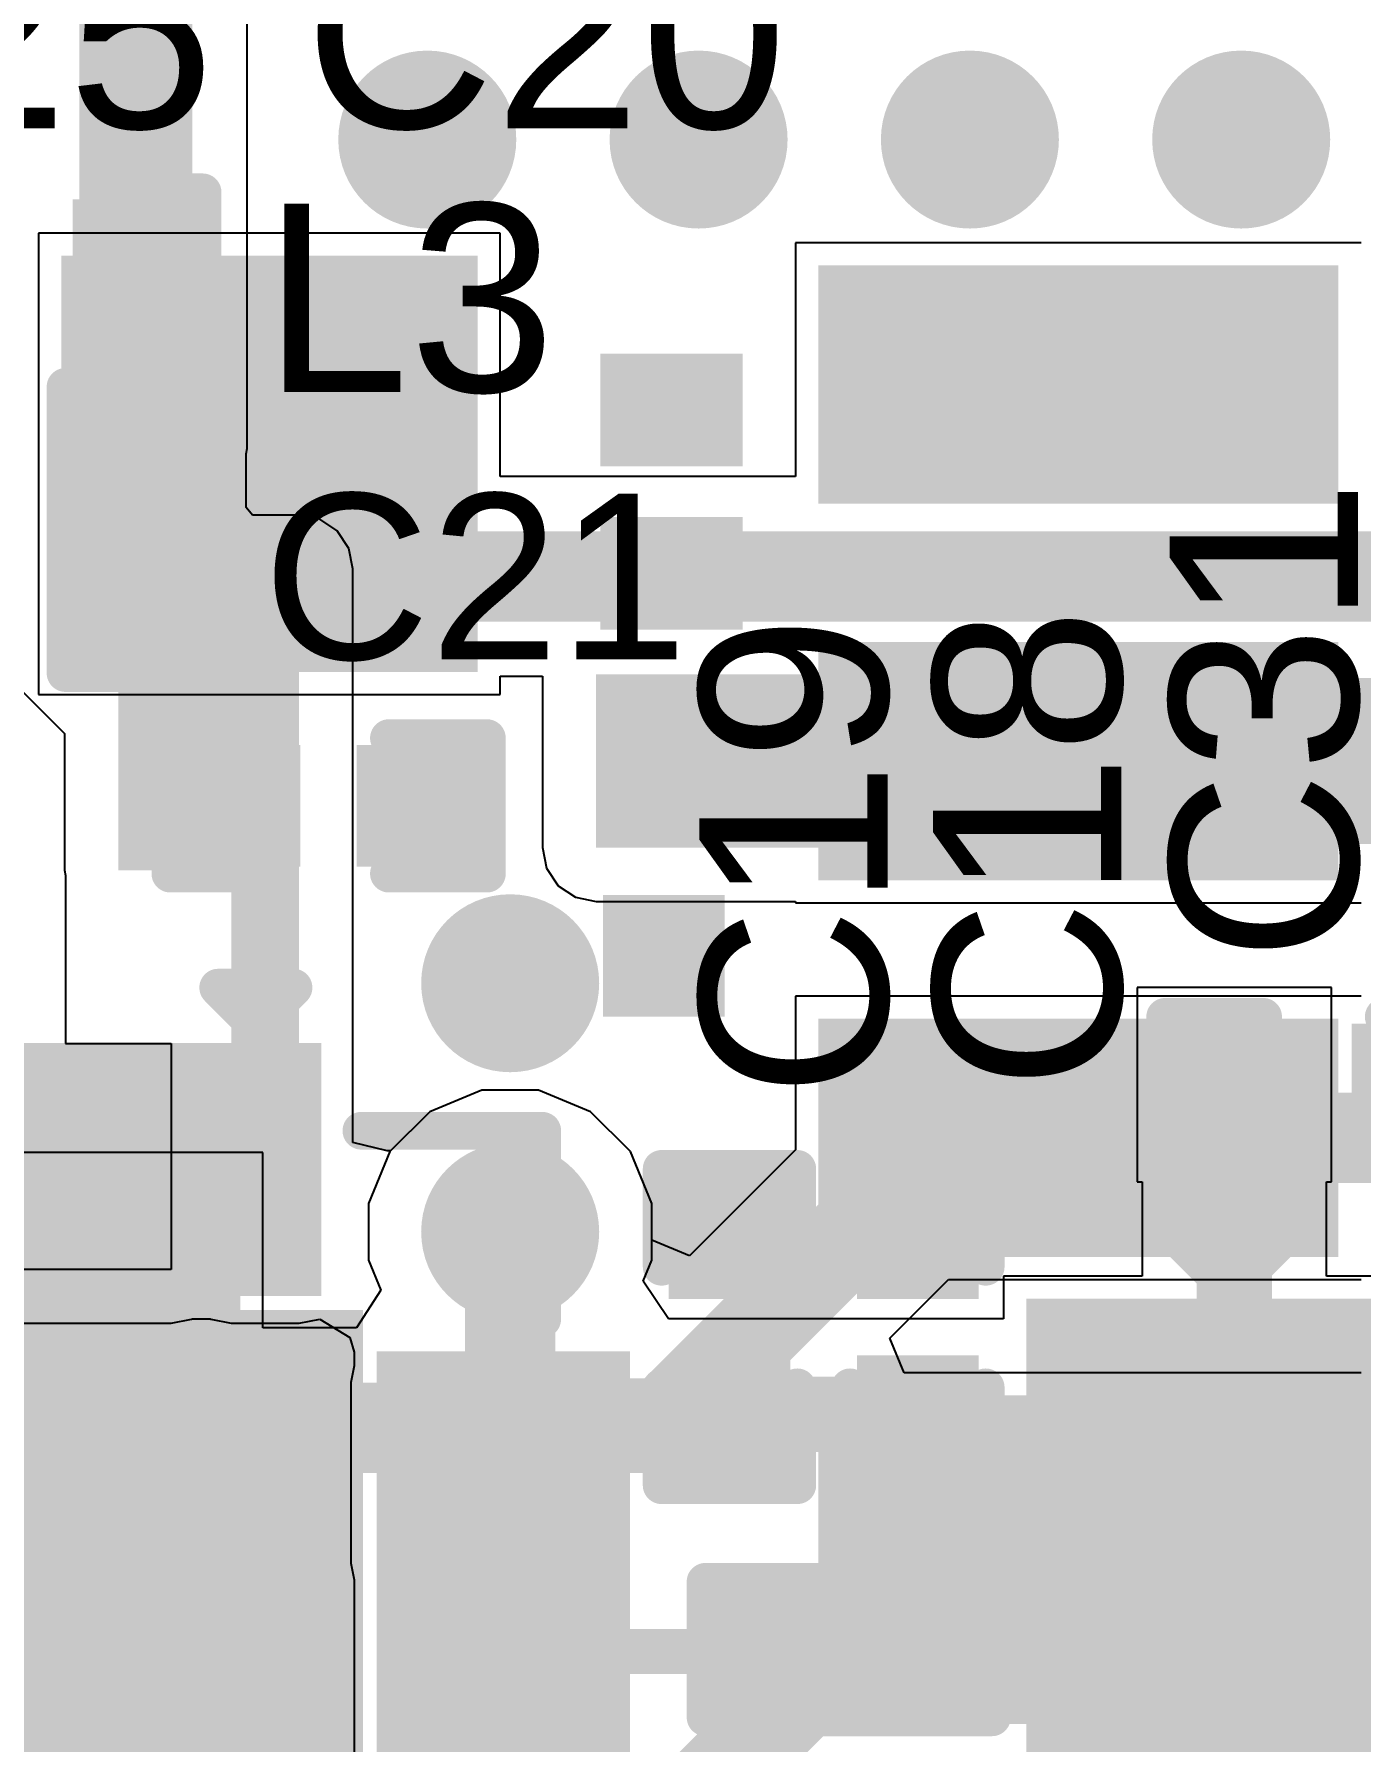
# Model space of a CAD drawing. Header units: millimetres. Extents: x -6 to 37.5, y -2.1 to 28.8.
# Drawn here: x 5.18 to 9.65, y 17.23 to 22.99 of the extents above; entities that cross this region are included whole.
import ezdxf

# ---------------------------------------------------------------- set-up
doc = ezdxf.new("R2010")
doc.units = ezdxf.units.MM
for name, color, linetype in [('BottomLayer', 5, 'Continuous'), ('BottomPaste', 16, 'Continuous'), ('BottomSolder', 6, 'Continuous'), ('TopLayer', 1, 'Continuous'), ('TopOverlay', 2, 'Continuous'), ('TopPaste', 8, 'Continuous'), ('TopSolder', 216, 'Continuous'), ('ViaHoleLayer', 16, 'Continuous')]:
    doc.layers.add(name, color=color, linetype=linetype)
doc.styles.add('Arial', font='', dxfattribs={"height": 0.2})
doc.styles.get('Arial').set_extended_font_data('Arial')

# ---------------------------------------------------------------- blocks, each defined once
blk = doc.blocks.new('QFNWB_56__7_7__4')
at = {"layer": 'TopLayer'}
for points in [[(-2.71, 3.1), (-2.71, 3.75), (-2.49, 3.75), (-2.49, 3.1)], [(-2.31, 3.1), (-2.31, 3.75), (-2.09, 3.75), (-2.09, 3.1)], [(-1.91, 3.1), (-1.91, 3.75), (-1.69, 3.75), (-1.69, 3.1)], [(-1.51, 3.1), (-1.51, 3.75), (-1.29, 3.75), (-1.29, 3.1)], [(-2.85, -2.85), (-2.85, 2.85), (2.85, 2.85), (2.85, -2.85)], [(-3.75, 2.71), (-3.1, 2.71), (-3.1, 2.49), (-3.75, 2.49)], [(-3.75, 2.31), (-3.1, 2.31), (-3.1, 2.09), (-3.75, 2.09)], [(-3.75, 1.91), (-3.1, 1.91), (-3.1, 1.69), (-3.75, 1.69)]]:
    blk.add_hatch(color=1, dxfattribs=at).paths.add_polyline_path(points)
at = {"layer": 'TopPaste'}
for points in [[(-2.71, 3.1), (-2.71, 3.75), (-2.49, 3.75), (-2.49, 3.1)], [(-2.31, 3.1), (-2.31, 3.75), (-2.09, 3.75), (-2.09, 3.1)], [(-1.91, 3.1), (-1.91, 3.75), (-1.69, 3.75), (-1.69, 3.1)], [(-1.51, 3.1), (-1.51, 3.75), (-1.29, 3.75), (-1.29, 3.1)], [(-2.85, -2.85), (-2.85, 2.85), (2.85, 2.85), (2.85, -2.85)], [(-3.75, 2.71), (-3.1, 2.71), (-3.1, 2.49), (-3.75, 2.49)], [(-3.75, 2.31), (-3.1, 2.31), (-3.1, 2.09), (-3.75, 2.09)], [(-3.75, 1.91), (-3.1, 1.91), (-3.1, 1.69), (-3.75, 1.69)]]:
    blk.add_hatch(color=8, dxfattribs=at).paths.add_polyline_path(points)
at = {"layer": 'TopSolder'}
for points in [[(-2.8116, 2.9984), (-2.8116, 3.8516), (-2.3884, 3.8516), (-2.3884, 2.9984)], [(-2.4116, 2.9984), (-2.4116, 3.8516), (-1.9884, 3.8516), (-1.9884, 2.9984)], [(-2.0116, 2.9984), (-2.0116, 3.8516), (-1.5884, 3.8516), (-1.5884, 2.9984)], [(-1.6116, 2.9984), (-1.6116, 3.8516), (-1.1884, 3.8516), (-1.1884, 2.9984)], [(-2.9516, -2.9516), (-2.9516, 2.9516), (2.9516, 2.9516), (2.9516, -2.9516)], [(-3.8516, 2.8116), (-2.9984, 2.8116), (-2.9984, 2.3884), (-3.8516, 2.3884)], [(-3.8516, 2.4116), (-2.9984, 2.4116), (-2.9984, 1.9884), (-3.8516, 1.9884)], [(-3.8516, 2.0116), (-2.9984, 2.0116), (-2.9984, 1.5884), (-3.8516, 1.5884)]]:
    blk.add_hatch(color=216, dxfattribs=at).paths.add_polyline_path(points)
at = {"layer": 'TopOverlay', "const_width": 0.127}
for points in [[(-3.556, 2.9464), (-3.556, 3.556)], [(-2.921, 3.556), (-3.556, 3.556)], [(-4.0386, 2.4638), (-4.0386, 2.7178)], [(-3.9116, 2.5908), (-4.0386, 2.7178)], [(-4.0386, 2.4638), (-3.9116, 2.5908)]]:
    blk.add_lwpolyline(points, dxfattribs=at)
at = {"layer": 'TopOverlay', "const_width": 0.0635}
for points in [[(-3.5877, 3.556, 1), (-3.5242, 3.556, 1)], [(-3.5877, 3.556, 1), (-3.5242, 3.556, 1)], [(-2.9527, 3.556, 1), (-2.8893, 3.556, 1)], [(-3.5877, 2.9464, 1), (-3.5242, 2.9464, 1)], [(-4.0703, 2.7178, 1), (-4.0069, 2.7178, 1)], [(-4.0703, 2.7178, 1), (-4.0069, 2.7178, 1)], [(-3.9434, 2.5908, 1), (-3.8798, 2.5908, 1)], [(-3.9434, 2.5908, 1), (-3.8798, 2.5908, 1)], [(-4.0703, 2.4638, 1), (-4.0069, 2.4638, 1)], [(-4.0703, 2.4638, 1), (-4.0069, 2.4638, 1)]]:
    blk.add_lwpolyline(points, format="xyb", close=True, dxfattribs=at)
blk = doc.blocks.new('IND_0201_10')
at = {"layer": 'TopLayer'}
for points in [[(-0.4, 0.15), (-0.15, 0.15), (-0.15, -0.15), (-0.4, -0.15)], [(0.15, 0.15), (0.4, 0.15), (0.4, -0.15), (0.15, -0.15)]]:
    blk.add_hatch(color=1, dxfattribs=at).paths.add_polyline_path(points)
at = {"layer": 'TopPaste'}
for points in [[(-0.4, 0.15), (-0.15, 0.15), (-0.15, -0.15), (-0.4, -0.15)], [(0.15, 0.15), (0.4, 0.15), (0.4, -0.15), (0.15, -0.15)]]:
    blk.add_hatch(color=8, dxfattribs=at).paths.add_polyline_path(points)
at = {"layer": 'TopSolder'}
for points in [[(-0.455, 0.205), (-0.095, 0.205), (-0.095, -0.205), (-0.455, -0.205)], [(0.095, 0.205), (0.455, 0.205), (0.455, -0.205), (0.095, -0.205)]]:
    blk.add_hatch(color=216, dxfattribs=at).paths.add_polyline_path(points)
at = {"layer": 'TopOverlay', "const_width": 0.127}
for points in [[(0.4826, 0.2286), (-0.4826, 0.2286)], [(-0.4826, -0.2286), (-0.4826, 0.2286)], [(0.4826, -0.2286), (0.4826, 0.2286)], [(0.4826, -0.2286), (-0.4826, -0.2286)]]:
    blk.add_lwpolyline(points, dxfattribs=at)
at = {"layer": 'TopOverlay', "const_width": 0.0635}
for points in [[(-0.5144, 0.2286, 1), (-0.4509, 0.2286, 1)], [(-0.5144, 0.2286, 1), (-0.4509, 0.2286, 1)], [(0.4508, 0.2286, 1), (0.5143, 0.2286, 1)], [(0.4508, 0.2286, 1), (0.5143, 0.2286, 1)], [(-0.5144, -0.2286, 1), (-0.4509, -0.2286, 1)], [(-0.5144, -0.2286, 1), (-0.4509, -0.2286, 1)], [(0.4508, -0.2286, 1), (0.5143, -0.2286, 1)], [(0.4508, -0.2286, 1), (0.5143, -0.2286, 1)]]:
    blk.add_lwpolyline(points, format="xyb", close=True, dxfattribs=at)
blk = doc.blocks.new('X322540MPB4SI__23')
at = {"layer": 'TopLayer'}
for points in [[(-1.8, 1.45), (-0.4, 1.45), (-0.4, 0.25), (-1.8, 0.25)], [(0.4, 1.45), (1.8, 1.45), (1.8, 0.25), (0.4, 0.25)], [(-1.8, -0.25), (-0.4, -0.25), (-0.4, -1.45), (-1.8, -1.45)], [(0.4, -0.25), (1.8, -0.25), (1.8, -1.45), (0.4, -1.45)]]:
    blk.add_hatch(color=1, dxfattribs=at).paths.add_polyline_path(points)
at = {"layer": 'TopPaste'}
for points in [[(-1.8, 1.45), (-0.4, 1.45), (-0.4, 0.25), (-1.8, 0.25)], [(0.4, 1.45), (1.8, 1.45), (1.8, 0.25), (0.4, 0.25)], [(-1.8, -0.25), (-0.4, -0.25), (-0.4, -1.45), (-1.8, -1.45)], [(0.4, -0.25), (1.8, -0.25), (1.8, -1.45), (0.4, -1.45)]]:
    blk.add_hatch(color=8, dxfattribs=at).paths.add_polyline_path(points)
at = {"layer": 'TopSolder'}
for points in [[(-1.9016, 1.5516), (-0.2984, 1.5516), (-0.2984, 0.1484), (-1.9016, 0.1484)], [(0.2984, 1.5516), (1.9016, 1.5516), (1.9016, 0.1484), (0.2984, 0.1484)], [(-1.9016, -0.1484), (-0.2984, -0.1484), (-0.2984, -1.5516), (-1.9016, -1.5516)], [(0.2984, -0.1484), (1.9016, -0.1484), (1.9016, -1.5516), (0.2984, -1.5516)]]:
    blk.add_hatch(color=216, dxfattribs=at).paths.add_polyline_path(points)
at = {"layer": 'TopOverlay'}
for points, const_width in [([(0.1778, 1.2954), (-0.1778, 1.2954)], 0.127), ([(-1.651, -0.0762), (-1.651, 0.0762)], 0.127), ([(1.651, -0.0762), (1.651, 0.0762)], 0.127), ([(-1.9812, -0.8636), (-2.1336, -0.7112)], 0.2), ([(-2.1336, -1.016), (-2.1336, -0.7112)], 0.2), ([(-2.1336, -1.016), (-1.9812, -0.8636)], 0.2), ([(0.1778, -1.2954), (-0.1778, -1.2954)], 0.127)]:
    blk.add_lwpolyline(points, dxfattribs=dict(at, const_width=const_width))
for points, const_width in [([(-0.2095, 1.2954, 1), (-0.146, 1.2954, 1)], 0.0635), ([(0.1461, 1.2954, 1), (0.2096, 1.2954, 1)], 0.0635), ([(-1.6827, 0.0762, 1), (-1.6192, 0.0762, 1)], 0.0635), ([(1.6193, 0.0762, 1), (1.6828, 0.0762, 1)], 0.0635), ([(-1.6827, -0.0762, 1), (-1.6192, -0.0762, 1)], 0.0635), ([(1.6193, -0.0762, 1), (1.6828, -0.0762, 1)], 0.0635), ([(-2.1836, -0.7112, 1), (-2.0836, -0.7112, 1)], 0.1), ([(-2.1836, -0.7112, 1), (-2.0836, -0.7112, 1)], 0.1), ([(-2.0312, -0.8636, 1), (-1.9312, -0.8636, 1)], 0.1), ([(-2.0312, -0.8636, 1), (-1.9312, -0.8636, 1)], 0.1), ([(-2.1836, -1.016, 1), (-2.0836, -1.016, 1)], 0.1), ([(-2.1836, -1.016, 1), (-2.0836, -1.016, 1)], 0.1), ([(-0.2095, -1.2954, 1), (-0.146, -1.2954, 1)], 0.0635), ([(0.1461, -1.2954, 1), (0.2096, -1.2954, 1)], 0.0635)]:
    blk.add_lwpolyline(points, format="xyb", close=True, dxfattribs=dict(at, const_width=const_width))
blk = doc.blocks.new('IND_0201_27')
at = {"layer": 'TopLayer'}
for points in [[(-0.4, 0.15), (-0.15, 0.15), (-0.15, -0.15), (-0.4, -0.15)], [(0.15, 0.15), (0.4, 0.15), (0.4, -0.15), (0.15, -0.15)]]:
    blk.add_hatch(color=1, dxfattribs=at).paths.add_polyline_path(points)
at = {"layer": 'TopPaste'}
for points in [[(-0.4, 0.15), (-0.15, 0.15), (-0.15, -0.15), (-0.4, -0.15)], [(0.15, 0.15), (0.4, 0.15), (0.4, -0.15), (0.15, -0.15)]]:
    blk.add_hatch(color=8, dxfattribs=at).paths.add_polyline_path(points)
at = {"layer": 'TopSolder'}
for points in [[(-0.455, 0.205), (-0.095, 0.205), (-0.095, -0.205), (-0.455, -0.205)], [(0.095, 0.205), (0.455, 0.205), (0.455, -0.205), (0.095, -0.205)]]:
    blk.add_hatch(color=216, dxfattribs=at).paths.add_polyline_path(points)
at = {"layer": 'TopOverlay', "const_width": 0.127}
for points in [[(-0.4826, -0.2286), (-0.4826, 0.2286)], [(-0.4826, 0.2286), (0.4826, 0.2286)], [(0.4826, -0.2286), (0.4826, 0.2286)], [(-0.4826, -0.2286), (0.4826, -0.2286)]]:
    blk.add_lwpolyline(points, dxfattribs=at)
at = {"layer": 'TopOverlay', "const_width": 0.0635}
for points in [[(-0.5144, 0.2286, 1), (-0.4509, 0.2286, 1)], [(-0.5144, 0.2286, 1), (-0.4509, 0.2286, 1)], [(0.4508, 0.2286, 1), (0.5143, 0.2286, 1)], [(0.4508, 0.2286, 1), (0.5143, 0.2286, 1)], [(-0.5144, -0.2286, 1), (-0.4509, -0.2286, 1)], [(-0.5144, -0.2286, 1), (-0.4509, -0.2286, 1)], [(0.4508, -0.2286, 1), (0.5143, -0.2286, 1)], [(0.4508, -0.2286, 1), (0.5143, -0.2286, 1)]]:
    blk.add_lwpolyline(points, format="xyb", close=True, dxfattribs=at)
blk = doc.blocks.new('CAP_0201_B_31')
at = {"layer": 'BottomLayer'}
for points in [[(-0.45, 0.15), (-0.15, 0.15), (-0.15, -0.15), (-0.45, -0.15)], [(0.15, 0.15), (0.45, 0.15), (0.45, -0.15), (0.15, -0.15)]]:
    blk.add_hatch(color=5, dxfattribs=at).paths.add_polyline_path(points)
at = {"layer": 'BottomPaste'}
for points in [[(-0.45, 0.15), (-0.15, 0.15), (-0.15, -0.15), (-0.45, -0.15)], [(0.15, 0.15), (0.45, 0.15), (0.45, -0.15), (0.15, -0.15)]]:
    blk.add_hatch(color=16, dxfattribs=at).paths.add_polyline_path(points)
at = {"layer": 'BottomSolder'}
for points in [[(-0.505, 0.205), (-0.095, 0.205), (-0.095, -0.205), (-0.505, -0.205)], [(0.095, 0.205), (0.505, 0.205), (0.505, -0.205), (0.095, -0.205)]]:
    blk.add_hatch(color=6, dxfattribs=at).paths.add_polyline_path(points)
blk = doc.blocks.new('SOIC_8_0_154___3_90___W______B_46')
at = {"layer": 'BottomLayer'}
for points in [[(-1.925, 2.205), (-1.925, 1.605), (-3.475, 1.605), (-3.475, 2.205)], [(3.475, 2.205), (3.475, 1.605), (1.925, 1.605), (1.925, 2.205)], [(-1.925, 0.935), (-1.925, 0.335), (-3.475, 0.335), (-3.475, 0.935)], [(3.475, 0.935), (3.475, 0.335), (1.925, 0.335), (1.925, 0.935)], [(-1.925, -0.335), (-1.925, -0.935), (-3.475, -0.935), (-3.475, -0.335)], [(3.475, -0.335), (3.475, -0.935), (1.925, -0.935), (1.925, -0.335)], [(-1.925, -1.605), (-1.925, -2.205), (-3.475, -2.205), (-3.475, -1.605)], [(3.475, -1.605), (3.475, -2.205), (1.925, -2.205), (1.925, -1.605)]]:
    blk.add_hatch(color=5, dxfattribs=at).paths.add_polyline_path(points)
at = {"layer": 'BottomPaste'}
for points in [[(-1.925, 2.205), (-1.925, 1.605), (-3.475, 1.605), (-3.475, 2.205)], [(3.475, 2.205), (3.475, 1.605), (1.925, 1.605), (1.925, 2.205)], [(-1.925, 0.935), (-1.925, 0.335), (-3.475, 0.335), (-3.475, 0.935)], [(3.475, 0.935), (3.475, 0.335), (1.925, 0.335), (1.925, 0.935)], [(-1.925, -0.335), (-1.925, -0.935), (-3.475, -0.935), (-3.475, -0.335)], [(3.475, -0.335), (3.475, -0.935), (1.925, -0.935), (1.925, -0.335)], [(-1.925, -1.605), (-1.925, -2.205), (-3.475, -2.205), (-3.475, -1.605)], [(3.475, -1.605), (3.475, -2.205), (1.925, -2.205), (1.925, -1.605)]]:
    blk.add_hatch(color=16, dxfattribs=at).paths.add_polyline_path(points)
at = {"layer": 'BottomSolder'}
for points in [[(-1.8234, 2.3066), (-1.8234, 1.5034), (-3.5766, 1.5034), (-3.5766, 2.3066)], [(3.5766, 2.3066), (3.5766, 1.5034), (1.8234, 1.5034), (1.8234, 2.3066)], [(-1.8234, 1.0366), (-1.8234, 0.2334), (-3.5766, 0.2334), (-3.5766, 1.0366)], [(3.5766, 1.0366), (3.5766, 0.2334), (1.8234, 0.2334), (1.8234, 1.0366)], [(-1.8234, -0.2334), (-1.8234, -1.0366), (-3.5766, -1.0366), (-3.5766, -0.2334)], [(3.5766, -0.2334), (3.5766, -1.0366), (1.8234, -1.0366), (1.8234, -0.2334)], [(-1.8234, -1.5034), (-1.8234, -2.3066), (-3.5766, -2.3066), (-3.5766, -1.5034)], [(3.5766, -1.5034), (3.5766, -2.3066), (1.8234, -2.3066), (1.8234, -1.5034)]]:
    blk.add_hatch(color=6, dxfattribs=at).paths.add_polyline_path(points)
blk = doc.blocks.new('R___0201_B_56')
at = {"layer": 'BottomLayer'}
for points in [[(-0.41, 0.185), (-0.14, 0.185), (-0.14, -0.185), (-0.41, -0.185)], [(0.14, 0.185), (0.41, 0.185), (0.41, -0.185), (0.14, -0.185)]]:
    blk.add_hatch(color=5, dxfattribs=at).paths.add_polyline_path(points)
at = {"layer": 'BottomPaste'}
for points in [[(-0.41, 0.185), (-0.14, 0.185), (-0.14, -0.185), (-0.41, -0.185)], [(0.14, 0.185), (0.41, 0.185), (0.41, -0.185), (0.14, -0.185)]]:
    blk.add_hatch(color=16, dxfattribs=at).paths.add_polyline_path(points)
at = {"layer": 'BottomSolder'}
for points in [[(-0.465, 0.24), (-0.085, 0.24), (-0.085, -0.24), (-0.465, -0.24)], [(0.085, 0.24), (0.465, 0.24), (0.465, -0.24), (0.085, -0.24)]]:
    blk.add_hatch(color=6, dxfattribs=at).paths.add_polyline_path(points)
blk = doc.blocks.new('TC33X_2_103E__B_58')
at = {"layer": 'BottomLayer'}
for points in [[(-1.6, 2.225), (-0.4, 2.225), (-0.4, 1.025), (-1.6, 1.025)], [(0.4, 2.225), (1.6, 2.225), (1.6, 1.025), (0.4, 1.025)], [(-0.8, -0.875), (0.8, -0.875), (0.8, -2.375), (-0.8, -2.375)]]:
    blk.add_hatch(color=5, dxfattribs=at).paths.add_polyline_path(points)
at = {"layer": 'BottomPaste'}
for points in [[(-1.6, 2.225), (-0.4, 2.225), (-0.4, 1.025), (-1.6, 1.025)], [(0.4, 2.225), (1.6, 2.225), (1.6, 1.025), (0.4, 1.025)], [(-0.8, -0.875), (0.8, -0.875), (0.8, -2.375), (-0.8, -2.375)]]:
    blk.add_hatch(color=16, dxfattribs=at).paths.add_polyline_path(points)
at = {"layer": 'BottomSolder'}
for points in [[(-1.7016, 2.3266), (-0.2984, 2.3266), (-0.2984, 0.9234), (-1.7016, 0.9234)], [(0.2984, 2.3266), (1.7016, 2.3266), (1.7016, 0.9234), (0.2984, 0.9234)], [(-0.9016, -0.7734), (0.9016, -0.7734), (0.9016, -2.4766), (-0.9016, -2.4766)]]:
    blk.add_hatch(color=6, dxfattribs=at).paths.add_polyline_path(points)
blk = doc.blocks.new('CAP_0201_86')
at = {"layer": 'TopLayer'}
for points in [[(-0.45, 0.15), (-0.15, 0.15), (-0.15, -0.15), (-0.45, -0.15)], [(0.15, 0.15), (0.45, 0.15), (0.45, -0.15), (0.15, -0.15)]]:
    blk.add_hatch(color=1, dxfattribs=at).paths.add_polyline_path(points)
at = {"layer": 'TopPaste'}
for points in [[(-0.45, 0.15), (-0.15, 0.15), (-0.15, -0.15), (-0.45, -0.15)], [(0.15, 0.15), (0.45, 0.15), (0.45, -0.15), (0.15, -0.15)]]:
    blk.add_hatch(color=8, dxfattribs=at).paths.add_polyline_path(points)
at = {"layer": 'TopSolder'}
for points in [[(-0.505, 0.205), (-0.095, 0.205), (-0.095, -0.205), (-0.505, -0.205)], [(0.095, 0.205), (0.505, 0.205), (0.505, -0.205), (0.095, -0.205)]]:
    blk.add_hatch(color=216, dxfattribs=at).paths.add_polyline_path(points)
at = {"layer": 'TopOverlay', "const_width": 0.127}
for points in [[(-0.2032, 0.2286), (-0.5334, 0.2286)], [(-0.5334, 0.2286), (-0.5334, -0.2286)], [(0.5334, 0.2286), (0.2032, 0.2286)], [(0.5334, 0.2286), (0.5334, -0.2286)], [(-0.2032, -0.2286), (-0.5334, -0.2286)], [(0.5334, -0.2286), (0.2032, -0.2286)]]:
    blk.add_lwpolyline(points, dxfattribs=at)
at = {"layer": 'TopOverlay', "const_width": 0.0635}
for points in [[(-0.5652, 0.2286, 1), (-0.5017, 0.2286, 1)], [(-0.5652, 0.2286, 1), (-0.5017, 0.2286, 1)], [(-0.235, 0.2286, 1), (-0.1715, 0.2286, 1)], [(0.1714, 0.2286, 1), (0.2349, 0.2286, 1)], [(0.5016, 0.2286, 1), (0.5651, 0.2286, 1)], [(0.5016, 0.2286, 1), (0.5651, 0.2286, 1)], [(-0.5652, -0.2286, 1), (-0.5017, -0.2286, 1)], [(-0.5652, -0.2286, 1), (-0.5017, -0.2286, 1)], [(-0.235, -0.2286, 1), (-0.1715, -0.2286, 1)], [(0.1714, -0.2286, 1), (0.2349, -0.2286, 1)], [(0.5016, -0.2286, 1), (0.5651, -0.2286, 1)], [(0.5016, -0.2286, 1), (0.5651, -0.2286, 1)]]:
    blk.add_lwpolyline(points, format="xyb", close=True, dxfattribs=at)
blk = doc.blocks.new('CAP_0201_95')
at = {"layer": 'TopLayer'}
for points in [[(-0.45, 0.15), (-0.15, 0.15), (-0.15, -0.15), (-0.45, -0.15)], [(0.15, 0.15), (0.45, 0.15), (0.45, -0.15), (0.15, -0.15)]]:
    blk.add_hatch(color=1, dxfattribs=at).paths.add_polyline_path(points)
at = {"layer": 'TopPaste'}
for points in [[(-0.45, 0.15), (-0.15, 0.15), (-0.15, -0.15), (-0.45, -0.15)], [(0.15, 0.15), (0.45, 0.15), (0.45, -0.15), (0.15, -0.15)]]:
    blk.add_hatch(color=8, dxfattribs=at).paths.add_polyline_path(points)
at = {"layer": 'TopSolder'}
for points in [[(-0.505, 0.205), (-0.095, 0.205), (-0.095, -0.205), (-0.505, -0.205)], [(0.095, 0.205), (0.505, 0.205), (0.505, -0.205), (0.095, -0.205)]]:
    blk.add_hatch(color=216, dxfattribs=at).paths.add_polyline_path(points)
at = {"layer": 'TopOverlay', "const_width": 0.127}
for points in [[(-0.2032, 0.2286), (-0.5334, 0.2286)], [(-0.5334, 0.2286), (-0.5334, -0.2286)], [(0.5334, 0.2286), (0.2032, 0.2286)], [(0.5334, 0.2286), (0.5334, -0.2286)], [(-0.2032, -0.2286), (-0.5334, -0.2286)], [(0.5334, -0.2286), (0.2032, -0.2286)]]:
    blk.add_lwpolyline(points, dxfattribs=at)
at = {"layer": 'TopOverlay', "const_width": 0.0635}
for points in [[(-0.5652, 0.2286, 1), (-0.5017, 0.2286, 1)], [(-0.5652, 0.2286, 1), (-0.5017, 0.2286, 1)], [(-0.235, 0.2286, 1), (-0.1715, 0.2286, 1)], [(0.1714, 0.2286, 1), (0.2349, 0.2286, 1)], [(0.5016, 0.2286, 1), (0.5651, 0.2286, 1)], [(0.5016, 0.2286, 1), (0.5651, 0.2286, 1)], [(-0.5652, -0.2286, 1), (-0.5017, -0.2286, 1)], [(-0.5652, -0.2286, 1), (-0.5017, -0.2286, 1)], [(-0.235, -0.2286, 1), (-0.1715, -0.2286, 1)], [(0.1714, -0.2286, 1), (0.2349, -0.2286, 1)], [(0.5016, -0.2286, 1), (0.5651, -0.2286, 1)], [(0.5016, -0.2286, 1), (0.5651, -0.2286, 1)]]:
    blk.add_lwpolyline(points, format="xyb", close=True, dxfattribs=at)
blk = doc.blocks.new('CAP_0201_96')
at = {"layer": 'TopLayer'}
for points in [[(-0.45, 0.15), (-0.15, 0.15), (-0.15, -0.15), (-0.45, -0.15)], [(0.15, 0.15), (0.45, 0.15), (0.45, -0.15), (0.15, -0.15)]]:
    blk.add_hatch(color=1, dxfattribs=at).paths.add_polyline_path(points)
at = {"layer": 'TopPaste'}
for points in [[(-0.45, 0.15), (-0.15, 0.15), (-0.15, -0.15), (-0.45, -0.15)], [(0.15, 0.15), (0.45, 0.15), (0.45, -0.15), (0.15, -0.15)]]:
    blk.add_hatch(color=8, dxfattribs=at).paths.add_polyline_path(points)
at = {"layer": 'TopSolder'}
for points in [[(-0.505, 0.205), (-0.095, 0.205), (-0.095, -0.205), (-0.505, -0.205)], [(0.095, 0.205), (0.505, 0.205), (0.505, -0.205), (0.095, -0.205)]]:
    blk.add_hatch(color=216, dxfattribs=at).paths.add_polyline_path(points)
at = {"layer": 'TopOverlay', "const_width": 0.127}
for points in [[(-0.5334, -0.2286), (-0.5334, 0.2286)], [(-0.5334, 0.2286), (-0.2032, 0.2286)], [(0.2032, 0.2286), (0.5334, 0.2286)], [(0.5334, -0.2286), (0.5334, 0.2286)], [(-0.5334, -0.2286), (-0.2032, -0.2286)], [(0.2032, -0.2286), (0.5334, -0.2286)]]:
    blk.add_lwpolyline(points, dxfattribs=at)
at = {"layer": 'TopOverlay', "const_width": 0.0635}
for points in [[(-0.5651, 0.2286, 1), (-0.5016, 0.2286, 1)], [(-0.5651, 0.2286, 1), (-0.5016, 0.2286, 1)], [(-0.2349, 0.2286, 1), (-0.1714, 0.2286, 1)], [(0.1715, 0.2286, 1), (0.235, 0.2286, 1)], [(0.5017, 0.2286, 1), (0.5652, 0.2286, 1)], [(0.5017, 0.2286, 1), (0.5652, 0.2286, 1)], [(-0.5651, -0.2286, 1), (-0.5016, -0.2286, 1)], [(-0.5651, -0.2286, 1), (-0.5016, -0.2286, 1)], [(-0.2349, -0.2286, 1), (-0.1714, -0.2286, 1)], [(0.1715, -0.2286, 1), (0.235, -0.2286, 1)], [(0.5017, -0.2286, 1), (0.5652, -0.2286, 1)], [(0.5017, -0.2286, 1), (0.5652, -0.2286, 1)]]:
    blk.add_lwpolyline(points, format="xyb", close=True, dxfattribs=at)
blk = doc.blocks.new('CAP_0201_97')
at = {"layer": 'TopLayer'}
for points in [[(-0.45, 0.15), (-0.15, 0.15), (-0.15, -0.15), (-0.45, -0.15)], [(0.15, 0.15), (0.45, 0.15), (0.45, -0.15), (0.15, -0.15)]]:
    blk.add_hatch(color=1, dxfattribs=at).paths.add_polyline_path(points)
at = {"layer": 'TopPaste'}
for points in [[(-0.45, 0.15), (-0.15, 0.15), (-0.15, -0.15), (-0.45, -0.15)], [(0.15, 0.15), (0.45, 0.15), (0.45, -0.15), (0.15, -0.15)]]:
    blk.add_hatch(color=8, dxfattribs=at).paths.add_polyline_path(points)
at = {"layer": 'TopSolder'}
for points in [[(-0.505, 0.205), (-0.095, 0.205), (-0.095, -0.205), (-0.505, -0.205)], [(0.095, 0.205), (0.505, 0.205), (0.505, -0.205), (0.095, -0.205)]]:
    blk.add_hatch(color=216, dxfattribs=at).paths.add_polyline_path(points)
at = {"layer": 'TopOverlay', "const_width": 0.127}
for points in [[(-0.2032, 0.2286), (-0.5334, 0.2286)], [(-0.5334, -0.2286), (-0.5334, 0.2286)], [(0.5334, 0.2286), (0.2032, 0.2286)], [(0.5334, -0.2286), (0.5334, 0.2286)], [(-0.2032, -0.2286), (-0.5334, -0.2286)], [(0.5334, -0.2286), (0.2032, -0.2286)]]:
    blk.add_lwpolyline(points, dxfattribs=at)
at = {"layer": 'TopOverlay', "const_width": 0.0635}
for points in [[(-0.5652, 0.2286, 1), (-0.5017, 0.2286, 1)], [(-0.5652, 0.2286, 1), (-0.5017, 0.2286, 1)], [(-0.235, 0.2286, 1), (-0.1715, 0.2286, 1)], [(0.1714, 0.2286, 1), (0.2349, 0.2286, 1)], [(0.5016, 0.2286, 1), (0.5651, 0.2286, 1)], [(0.5016, 0.2286, 1), (0.5651, 0.2286, 1)], [(-0.5652, -0.2286, 1), (-0.5017, -0.2286, 1)], [(-0.5652, -0.2286, 1), (-0.5017, -0.2286, 1)], [(-0.235, -0.2286, 1), (-0.1715, -0.2286, 1)], [(0.1714, -0.2286, 1), (0.2349, -0.2286, 1)], [(0.5016, -0.2286, 1), (0.5651, -0.2286, 1)], [(0.5016, -0.2286, 1), (0.5651, -0.2286, 1)]]:
    blk.add_lwpolyline(points, format="xyb", close=True, dxfattribs=at)
blk = doc.blocks.new('CAP_0201_98')
at = {"layer": 'TopLayer'}
for points in [[(-0.45, 0.15), (-0.15, 0.15), (-0.15, -0.15), (-0.45, -0.15)], [(0.15, 0.15), (0.45, 0.15), (0.45, -0.15), (0.15, -0.15)]]:
    blk.add_hatch(color=1, dxfattribs=at).paths.add_polyline_path(points)
at = {"layer": 'TopPaste'}
for points in [[(-0.45, 0.15), (-0.15, 0.15), (-0.15, -0.15), (-0.45, -0.15)], [(0.15, 0.15), (0.45, 0.15), (0.45, -0.15), (0.15, -0.15)]]:
    blk.add_hatch(color=8, dxfattribs=at).paths.add_polyline_path(points)
at = {"layer": 'TopSolder'}
for points in [[(-0.505, 0.205), (-0.095, 0.205), (-0.095, -0.205), (-0.505, -0.205)], [(0.095, 0.205), (0.505, 0.205), (0.505, -0.205), (0.095, -0.205)]]:
    blk.add_hatch(color=216, dxfattribs=at).paths.add_polyline_path(points)
at = {"layer": 'TopOverlay', "const_width": 0.127}
for points in [[(-0.2032, 0.2286), (-0.5334, 0.2286)], [(-0.5334, -0.2286), (-0.5334, 0.2286)], [(0.5334, 0.2286), (0.2032, 0.2286)], [(0.5334, -0.2286), (0.5334, 0.2286)], [(-0.2032, -0.2286), (-0.5334, -0.2286)], [(0.5334, -0.2286), (0.2032, -0.2286)]]:
    blk.add_lwpolyline(points, dxfattribs=at)
at = {"layer": 'TopOverlay', "const_width": 0.0635}
for points in [[(-0.5652, 0.2286, 1), (-0.5017, 0.2286, 1)], [(-0.5652, 0.2286, 1), (-0.5017, 0.2286, 1)], [(-0.235, 0.2286, 1), (-0.1715, 0.2286, 1)], [(0.1714, 0.2286, 1), (0.2349, 0.2286, 1)], [(0.5016, 0.2286, 1), (0.5651, 0.2286, 1)], [(0.5016, 0.2286, 1), (0.5651, 0.2286, 1)], [(-0.5652, -0.2286, 1), (-0.5017, -0.2286, 1)], [(-0.5652, -0.2286, 1), (-0.5017, -0.2286, 1)], [(-0.235, -0.2286, 1), (-0.1715, -0.2286, 1)], [(0.1714, -0.2286, 1), (0.2349, -0.2286, 1)], [(0.5016, -0.2286, 1), (0.5651, -0.2286, 1)], [(0.5016, -0.2286, 1), (0.5651, -0.2286, 1)]]:
    blk.add_lwpolyline(points, format="xyb", close=True, dxfattribs=at)

msp = doc.modelspace()

# ---------------------------------------------------------------- hatches: boundary and pattern name
at = {"layer": 'BottomLayer'}
h = msp.add_hatch(color=5, dxfattribs=at)
edge = h.paths.add_edge_path()
edge.add_arc((6.5024, 22.6314), 0.3, 0, 360)
h = msp.add_hatch(color=5, dxfattribs=at)
edge = h.paths.add_edge_path()
edge.add_arc((7.4168, 22.6314), 0.3, 0, 360)
h = msp.add_hatch(color=5, dxfattribs=at)
edge = h.paths.add_edge_path()
edge.add_arc((8.3312, 22.6314), 0.3, 0, 360)
h = msp.add_hatch(color=5, dxfattribs=at)
edge = h.paths.add_edge_path()
edge.add_arc((9.2456, 22.6314), 0.3, 0, 360)
msp.add_hatch(color=5, dxfattribs=at).paths.add_polyline_path([(7.0714, 20.2438), (9.4742, 20.2438), (9.4742, 20.828), (7.0714, 20.828)])
h = msp.add_hatch(color=5, dxfattribs=at)
edge = h.paths.add_edge_path()
edge.add_arc((6.7818, 19.7866), 0.3, 0, 360)
h = msp.add_hatch(color=5, dxfattribs=at)
edge = h.paths.add_edge_path()
edge.add_arc((6.7818, 18.9484), 0.3, 0, 360)
at = {"layer": 'TopLayer'}
h = msp.add_hatch(color=1, dxfattribs=at)
edge = h.paths.add_edge_path()
edge.add_arc((6.5024, 22.6314), 0.3, 0, 360)
h = msp.add_hatch(color=1, dxfattribs=at)
edge = h.paths.add_edge_path()
edge.add_arc((7.4168, 22.6314), 0.3, 0, 360)
h = msp.add_hatch(color=1, dxfattribs=at)
edge = h.paths.add_edge_path()
edge.add_arc((8.3312, 22.6314), 0.3, 0, 360)
h = msp.add_hatch(color=1, dxfattribs=at)
edge = h.paths.add_edge_path()
edge.add_arc((9.2456, 22.6314), 0.3, 0, 360)
for points in [[(5.3299, 21.3912), (5.7109, 21.3912), (5.7109, 21.8738), (5.3299, 21.8738)], [(5.2832, 20.9042), (6.0706, 20.9042), (6.0706, 21.1836), (5.2832, 21.1836)], [(5.461, 20.1676), (6.0198, 20.1676), (6.0198, 21.1836), (5.461, 21.1836)], [(5.842, 18.8214), (6.0706, 18.8214), (6.0706, 21.1836), (5.842, 21.1836)], [(6.4262, 17.8308), (7.112, 17.8308), (7.112, 18.4404), (6.4262, 18.4404)]]:
    msp.add_hatch(color=1, dxfattribs=at).paths.add_polyline_path(points)
h = msp.add_hatch(color=1, dxfattribs=at)
edge = h.paths.add_edge_path()
edge.add_arc((6.7818, 19.7866), 0.3, 0, 360)
h = msp.add_hatch(color=1, dxfattribs=at)
edge = h.paths.add_edge_path()
edge.add_arc((6.7818, 18.9484), 0.3, 0, 360)
at = {"layer": 'ViaHoleLayer'}
h = msp.add_hatch(color=16, dxfattribs=at)
edge = h.paths.add_edge_path()
edge.add_arc((6.5024, 22.6314), 0.15, 0, 360)
h = msp.add_hatch(color=16, dxfattribs=at)
edge = h.paths.add_edge_path()
edge.add_arc((7.4168, 22.6314), 0.15, 0, 360)
h = msp.add_hatch(color=16, dxfattribs=at)
edge = h.paths.add_edge_path()
edge.add_arc((8.3312, 22.6314), 0.15, 0, 360)
h = msp.add_hatch(color=16, dxfattribs=at)
edge = h.paths.add_edge_path()
edge.add_arc((9.2456, 22.6314), 0.15, 0, 360)
h = msp.add_hatch(color=16, dxfattribs=at)
edge = h.paths.add_edge_path()
edge.add_arc((6.7818, 19.7866), 0.15, 0, 360)
h = msp.add_hatch(color=16, dxfattribs=at)
edge = h.paths.add_edge_path()
edge.add_arc((6.7818, 18.9484), 0.15, 0, 360)

# ---------------------------------------------------------------- linework, layer by layer
at = {"layer": 'BottomLayer'}
for p, q in [((6.7482, 22.3157), (5.1926, 22.3157)), ((5.1926, 22.3157), (5.1926, 20.7601)), ((6.7482, 21.4949), (6.7482, 22.3157)), ((9.6494, 22.283), (7.7438, 22.283)), ((7.7438, 22.283), (7.7438, 21.4949)), ((7.7438, 21.4949), (6.7482, 21.4949)), ((6.7482, 20.7601), (6.7482, 20.8215)), ((6.7482, 20.8215), (6.8902, 20.8215)), ((6.8902, 20.8215), (6.8902, 20.2438)), ((5.1926, 20.7601), (6.7482, 20.7601)), ((6.8902, 20.2438), (6.904, 20.1744)), ((6.904, 20.1744), (6.9433, 20.1156)), ((6.9433, 20.1156), (7.0021, 20.0763)), ((7.0021, 20.0763), (7.0714, 20.0625)), ((7.0714, 20.0625), (7.7438, 20.0625)), ((7.7438, 20.0625), (7.7438, 20.0574)), ((7.7438, 20.0574), (9.6494, 20.0574)), ((9.6494, 19.743), (7.7438, 19.743)), ((7.7438, 19.743), (7.7438, 19.2248)), ((6.6868, 19.4262), (6.5111, 19.3535)), ((6.8768, 19.4262), (6.6868, 19.4262)), ((7.0525, 19.3535), (6.8768, 19.4262)), ((6.5111, 19.3535), (6.3767, 19.2191)), ((7.1869, 19.2191), (7.0525, 19.3535)), ((5.9482, 19.2157), (3.9926, 19.2157)), ((5.9482, 18.6245), (5.9482, 19.2157)), ((6.3767, 19.2191), (6.304, 19.0434)), ((7.2596, 19.0434), (7.1869, 19.2191)), ((7.7438, 19.2248), (7.3866, 18.8676)), ((6.304, 19.0434), (6.304, 18.8534)), ((7.2596, 18.9202), (7.2596, 19.0434)), ((7.3866, 18.8676), (7.2596, 18.9202)), ((6.304, 18.8534), (6.3462, 18.7516)), ((8.0615, 18.5903), (8.2586, 18.7874)), ((8.2586, 18.7874), (9.6494, 18.7874)), ((6.3462, 18.7516), (6.264, 18.6245)), ((6.264, 18.6245), (5.9482, 18.6245)), ((8.1101, 18.473), (8.0615, 18.5903)), ((9.6494, 18.473), (8.1101, 18.473))]:
    msp.add_line(p, q, dxfattribs=at)
for points, const_width in [([(5.5626, 21.1582), (7.3254, 21.1582)], 0.3048), ([(7.3254, 21.1582), (11.9634, 21.1582)], 0.3048), ([(8.2728, 20.5359), (11.3459, 20.5359)], 0.5588), ([(7.283, 18.2879), (8.2603, 19.2652)], 0.3048), ([(8.2603, 19.2652), (8.6966, 19.2652)], 0.3048), ([(8.6966, 19.2652), (9.9942, 19.2652)], 0.3048), ([(4.9704, 18.2879), (7.283, 18.2879)], 0.3048), ([(7.0752, 16.7018), (7.8155, 17.4421)], 0.3048), ([(7.8155, 17.4421), (7.8164, 17.4412)], 0.3048), ([(7.8164, 17.4412), (13.5128, 17.4412)], 0.3048)]:
    msp.add_lwpolyline(points, dxfattribs=dict(at, const_width=const_width))
for points, const_width in [([(5.4864, 21.1582, 1), (5.6388, 21.1582, 1)], 0.1524), ([(7.2492, 21.1582, 1), (7.4016, 21.1582, 1)], 0.1524), ([(7.2492, 21.1582, 1), (7.4016, 21.1582, 1)], 0.1524), ([(8.1331, 20.5359, 1), (8.4125, 20.5359, 1)], 0.2794), ([(8.1841, 19.2652, 1), (8.3365, 19.2652, 1)], 0.1524), ([(8.1841, 19.2652, 1), (8.3365, 19.2652, 1)], 0.1524), ([(8.6204, 19.2652, 1), (8.7728, 19.2652, 1)], 0.1524), ([(8.6204, 19.2652, 1), (8.7728, 19.2652, 1)], 0.1524), ([(7.2068, 18.2879, 1), (7.3592, 18.2879, 1)], 0.1524), ([(7.2068, 18.2879, 1), (7.3592, 18.2879, 1)], 0.1524), ([(7.7393, 17.4421, 1), (7.8917, 17.4421, 1)], 0.1524), ([(7.7393, 17.4421, 1), (7.8917, 17.4421, 1)], 0.1524), ([(7.7402, 17.4412, 1), (7.8926, 17.4412, 1)], 0.1524), ([(7.7402, 17.4412, 1), (7.8926, 17.4412, 1)], 0.1524)]:
    msp.add_lwpolyline(points, format="xyb", close=True, dxfattribs=dict(at, const_width=const_width))
at = {"layer": 'TopLayer'}
for p, q in [((5.8959, 22.2336), (5.8959, 23.0698)), ((5.8951, 22.2293), (5.8959, 22.2336)), ((5.8959, 22.225), (5.8951, 22.2293)), ((5.8959, 21.59), (5.8959, 22.225)), ((5.8922, 21.5712), (5.8959, 21.59)), ((5.8922, 21.3912), (5.8922, 21.5712)), ((5.9138, 21.3649), (5.8922, 21.3912)), ((6.0706, 21.3649), (5.9138, 21.3649)), ((6.14, 21.3511), (6.0706, 21.3649)), ((6.1988, 21.3118), (6.14, 21.3511)), ((6.2381, 21.253), (6.1988, 21.3118)), ((6.2519, 21.1836), (6.2381, 21.253)), ((4.699, 21.209), (5.2797, 20.6283)), ((6.2519, 19.2495), (6.2519, 21.1836)), ((5.2797, 20.6283), (5.2797, 20.1676)), ((5.2797, 20.1676), (5.2832, 20.1501)), ((5.2832, 20.1501), (5.2832, 19.5834)), ((9.5505, 19.7727), (8.8949, 19.7727)), ((8.8949, 19.7727), (8.8949, 19.1171)), ((9.5505, 19.1171), (9.5505, 19.7727)), ((5.2832, 19.5834), (5.6388, 19.5834)), ((5.6388, 19.5834), (5.6388, 18.8214)), ((6.6868, 19.4262), (6.5111, 19.3535)), ((6.8768, 19.4262), (6.6868, 19.4262)), ((7.0525, 19.3535), (6.8768, 19.4262)), ((6.5111, 19.3535), (6.3789, 19.2212)), ((7.1869, 19.2191), (7.0525, 19.3535)), ((6.3668, 19.2215), (6.2519, 19.2495)), ((6.3789, 19.2212), (6.3668, 19.2215)), ((7.2596, 19.0434), (7.1869, 19.2191)), ((8.8949, 19.1171), (8.9119, 19.1171)), ((8.9119, 19.1171), (8.9119, 18.7987)), ((9.5334, 18.7987), (9.5334, 19.1171)), ((9.5334, 19.1171), (9.5505, 19.1171)), ((7.2596, 18.8534), (7.2596, 19.0434)), ((7.2301, 18.7822), (7.2596, 18.8534)), ((5.6388, 18.8214), (5.0292, 18.8214)), ((7.315, 18.6551), (7.2301, 18.7822)), ((8.9119, 18.7987), (8.4449, 18.7987)), ((8.4449, 18.7987), (8.4449, 18.6551)), ((10.0005, 18.7987), (9.5334, 18.7987)), ((5.0292, 18.6401), (5.6388, 18.6401)), ((5.6388, 18.6401), (5.7082, 18.6539)), ((5.7082, 18.6539), (5.7106, 18.6555)), ((5.7106, 18.6555), (5.7702, 18.6555)), ((5.7702, 18.6555), (5.7726, 18.6539)), ((5.7726, 18.6539), (5.842, 18.6401)), ((5.842, 18.6401), (6.0706, 18.6401)), ((6.0706, 18.6401), (6.14, 18.6539)), ((6.14, 18.6539), (6.2411, 18.592)), ((8.4449, 18.6551), (7.315, 18.6551)), ((6.2411, 18.592), (6.2561, 18.5428)), ((6.2561, 18.5428), (6.2561, 18.4965)), ((6.2561, 18.4965), (6.2449, 18.4404)), ((6.2449, 18.4404), (6.2449, 17.8308)), ((6.2449, 17.8308), (6.2561, 17.7747)), ((6.2561, 17.7747), (6.2561, 16.4455))]:
    msp.add_line(p, q, dxfattribs=at)
for points, const_width in [([(5.5204, 22.2336), (5.5204, 25.0002)], 0.381), ([(5.5204, 21.59), (5.5204, 22.225)], 0.381), ([(9.2227, 18.0479), (9.2227, 19.4449)], 0.254), ([(6.7818, 18.3333), (6.7818, 18.9484)], 0.3048), ([(7.5209, 18.9273), (8.1559, 18.9273)], 0.2032), ([(6.7589, 18.3333), (6.7818, 18.3333)], 0.2032), ([(6.8743, 18.2408), (6.9608, 18.3273)], 0.2032), ([(6.9608, 18.3273), (7.5209, 18.3273)], 0.254), ([(7.5209, 18.3333), (8.1499, 18.3333)], 0.254), ([(8.1499, 18.3333), (8.1559, 18.3273)], 0.2032), ([(6.7691, 18.1356), (6.8743, 18.2408)], 0.2032), ([(6.7589, 17.5333), (7.6413, 17.5333)], 0.1524), ([(7.6413, 17.5333), (7.6479, 17.5399)], 0.1524), ([(8.1979, 17.5399), (9.2735, 17.5399)], 0.1524)]:
    msp.add_lwpolyline(points, dxfattribs=dict(at, const_width=const_width))
for points, const_width in [([(5.4252, 22.2336, 1), (5.6157, 22.2336, 1)], 0.1905), ([(5.4252, 22.225, 1), (5.6157, 22.225, 1)], 0.1905), ([(5.4252, 21.59, 1), (5.6157, 21.59, 1)], 0.1905), ([(9.1592, 19.4449, 1), (9.2862, 19.4449, 1)], 0.127), ([(6.7056, 18.9484, 1), (6.858, 18.9484, 1)], 0.1524), ([(7.4701, 18.9273, 1), (7.5717, 18.9273, 1)], 0.1016), ([(8.1051, 18.9273, 1), (8.2067, 18.9273, 1)], 0.1016), ([(6.7056, 18.3333, 1), (6.858, 18.3333, 1)], 0.1524), ([(6.7081, 18.3333, 1), (6.8097, 18.3333, 1)], 0.1016), ([(6.731, 18.3333, 1), (6.8326, 18.3333, 1)], 0.1016), ([(6.8973, 18.3273, 1), (7.0243, 18.3273, 1)], 0.127), ([(6.91, 18.3273, 1), (7.0116, 18.3273, 1)], 0.1016), ([(7.4574, 18.3333, 1), (7.5844, 18.3333, 1)], 0.127), ([(7.4574, 18.3273, 1), (7.5844, 18.3273, 1)], 0.127), ([(8.0864, 18.3333, 1), (8.2134, 18.3333, 1)], 0.127), ([(8.0991, 18.3333, 1), (8.2007, 18.3333, 1)], 0.1016), ([(8.1051, 18.3273, 1), (8.2067, 18.3273, 1)], 0.1016), ([(6.8235, 18.2408, 1), (6.9251, 18.2408, 1)], 0.1016), ([(6.8235, 18.2408, 1), (6.9251, 18.2408, 1)], 0.1016), ([(6.7183, 18.1356, 1), (6.8199, 18.1356, 1)], 0.1016), ([(9.1592, 18.0479, 1), (9.2862, 18.0479, 1)], 0.127), ([(6.7208, 17.5333, 1), (6.797, 17.5333, 1)], 0.0762), ([(7.6032, 17.5333, 1), (7.6794, 17.5333, 1)], 0.0762), ([(7.6032, 17.5333, 1), (7.6794, 17.5333, 1)], 0.0762), ([(7.6098, 17.5399, 1), (7.686, 17.5399, 1)], 0.0762), ([(8.1598, 17.5399, 1), (8.236, 17.5399, 1)], 0.0762), ([(9.2354, 17.5399, 1), (9.3116, 17.5399, 1)], 0.0762)]:
    msp.add_lwpolyline(points, format="xyb", close=True, dxfattribs=dict(at, const_width=const_width))

# ---------------------------------------------------------------- block references
for name, p in [('CAP_0201_96', (5.2118, 22.225)), ('TC33X_2_103E__B_58', (4.9704, 19.9129)), ('IND_0201_27', (7.9229, 17.5399))]:
    msp.add_blockref(name, p)
for name, p, rotation in [('SOIC_8_0_154___3_90___W______B_46', (11.3966, 19.9002), 180), ('R___0201_B_56', (7.3254, 21.4442), 270), ('IND_0201_10', (5.5118, 21.315), 270), ('CAP_0201_95', (6.1699, 20.3847), 180), ('CAP_0201_B_31', (7.3, 20.179), 90), ('QFNWB_56__7_7__4', (3.3339, 15.7333), 270), ('CAP_0201_86', (9.5227, 19.4449), 180), ('CAP_0201_97', (7.5209, 18.6273), 270), ('CAP_0201_98', (8.1559, 18.6273), 270), ('X322540MPB4SI__23', (10.0727, 16.8209), 270)]:
    msp.add_blockref(name, p, dxfattribs=dict(rotation=rotation))

# ---------------------------------------------------------------- texts
at = {"layer": 'TopOverlay', "style": 'Arial'}
for s, height, p in [('C25', 0.635, (4.1574, 22.6696)), ('C20', 0.635, (6.0878, 22.6696)), ('L3', 0.635, (5.948, 21.7806)), ('C21', 0.5588, (5.948, 20.8789))]:
    msp.add_text(s, height=height, dxfattribs=at).set_placement(p)
for s, p in [('C31', (9.6392, 19.8588)), ('C19', (8.0541, 19.4008)), ('C18', (8.8415, 19.4262))]:
    msp.add_text(s, height=0.635, rotation=90, dxfattribs=at).set_placement(p)

doc.saveas('drawing.dxf')
